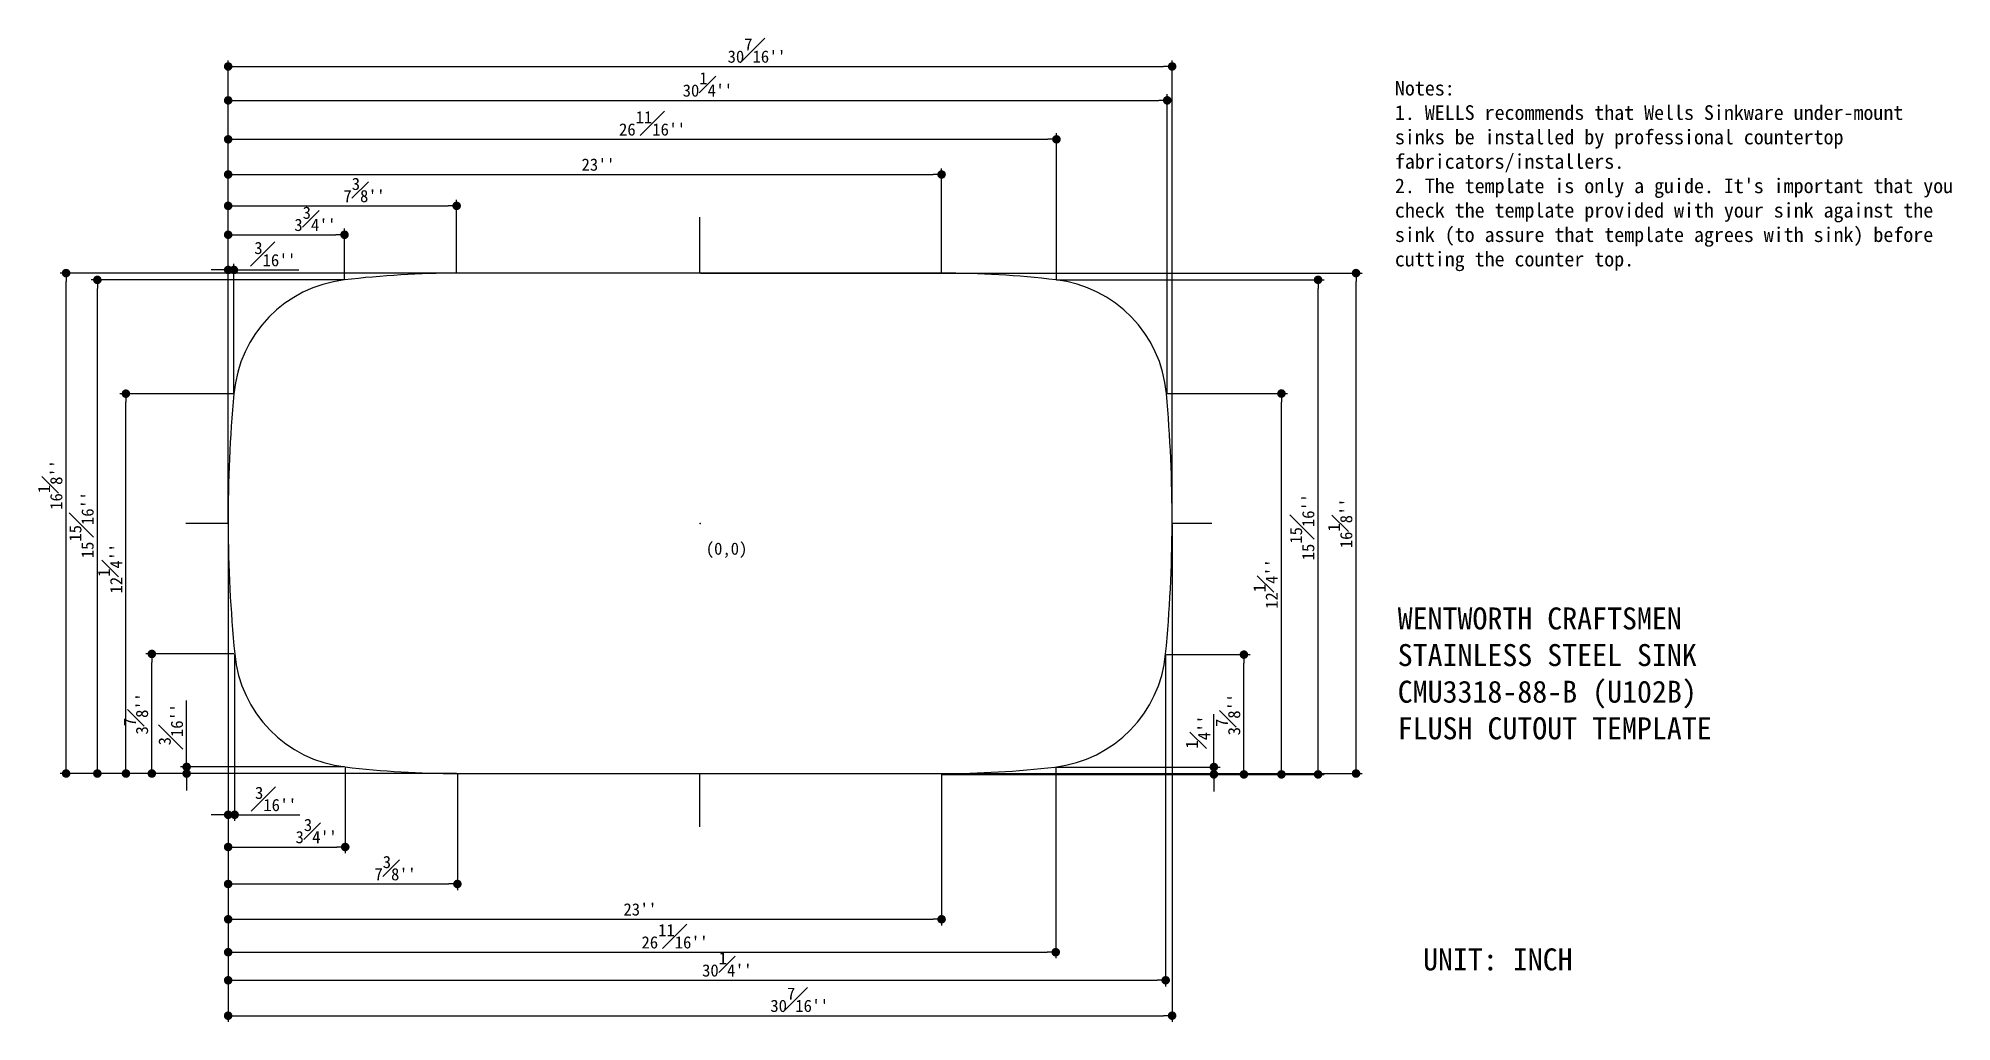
# Model space of a CAD drawing. Extents: x 1248 to 2815, y 1455 to 2261.
import ezdxf

# ---------------------------------------------------------------- set-up
doc = ezdxf.new("R2010")
doc.units = 0
doc.header["$LTSCALE"] = 25.4
doc.layers.get('0').update_dxf_attribs({"color": 5, "linetype": 'CONTINUOUS'})
doc.layers.get('DEFPOINTS').update_dxf_attribs({"linetype": 'CONTINUOUS'})
doc.dimstyles.new('ISO-25', dxfattribs={"dimtxt": 2.5, "dimasz": 2.5, "dimexe": 1.25, "dimexo": 0.625, "dimtad": 1, "dimtxsty": 'STANDARD', "dimcen": 2.5, "dimadec": 0, "dimazin": 0, "dimtfac": 1, "dimtmove": 0, "dimatfit": 3, "dimfxl": 1, "dimarcsym": 0})

# ---------------------------------------------------------------- blocks, each defined once
blk = doc.blocks.new('_Dot')
at = {"color": 0, "linetype": 'ByBlock', "lineweight": -2}
blk.add_line((-0.5, 0), (-1, 0), dxfattribs=at)
at = {"color": 0, "linetype": 'ByBlock', "const_width": 0.5}
blk.add_lwpolyline([(-0.25, 0, 1), (0.25, 0, 1)], format="xyb", close=True, dxfattribs=at)
blk = doc.blocks.new('*D57')
at = {"color": 0, "lineweight": -2}
for p, q in [((1403.9, 1862.7), (1403.9, 1619.9)), ((1409.2, 1756.1), (1409.2, 1619.9)), ((1396.9, 1624.9), (1389.9, 1624.9)), ((1403.9, 1624.9), (1409.2, 1624.9)), ((1416.2, 1624.9), (1462.6, 1624.9))]:
    blk.add_line(p, q, dxfattribs=at)
at = {"layer": 'DEFPOINTS', "color": 0}
for p in [(1403.9, 1863.3), (1409.2, 1756.7), (1409.2, 1624.9)]:
    blk.add_point(p, dxfattribs=at)
at = {"color": 0, "lineweight": -2, "xscale": 7, "yscale": 7, "zscale": 7}
blk.add_blockref('_Dot', (1403.9, 1624.9), dxfattribs=at)
at = {"color": 0, "lineweight": -2, "xscale": 7, "yscale": 7, "zscale": 7, "rotation": 180}
blk.add_blockref('_Dot', (1409.2, 1624.9), dxfattribs=at)
at = {"color": 40, "insert": (1442.9, 1637.9), "char_height": 10, "attachment_point": 5}
blk.add_mtext("{\\H1.000000x;\\S3#16;}''", dxfattribs=at)
blk = doc.blocks.new('*D58')
at = {"color": 0, "lineweight": -2}
for p, q in [((1403.9, 1862.7), (1403.9, 1593.5)), ((1499.8, 1663.5), (1499.8, 1593.5)), ((1410.9, 1598.5), (1492.8, 1598.5))]:
    blk.add_line(p, q, dxfattribs=at)
at = {"layer": 'DEFPOINTS', "color": 0}
for p in [(1403.9, 1863.3), (1499.8, 1664.1), (1499.8, 1598.5)]:
    blk.add_point(p, dxfattribs=at)
at = {"color": 0, "lineweight": -2, "xscale": 7, "yscale": 7, "zscale": 7, "rotation": 180}
blk.add_blockref('_Dot', (1403.9, 1598.5), dxfattribs=at)
at = {"color": 0, "lineweight": -2, "xscale": 7, "yscale": 7, "zscale": 7}
blk.add_blockref('_Dot', (1499.8, 1598.5), dxfattribs=at)
at = {"color": 40, "insert": (1476.1, 1611.5), "char_height": 10, "attachment_point": 5}
blk.add_mtext("3{\\H1.000000x;\\S3#4;}''", dxfattribs=at)
blk = doc.blocks.new('*D61')
at = {"color": 0, "lineweight": -2}
for p, q in [((1403.9, 1862.7), (1403.9, 1534.3)), ((1988.1, 1658), (1988.1, 1534.3)), ((1410.9, 1539.3), (1981.1, 1539.3))]:
    blk.add_line(p, q, dxfattribs=at)
at = {"layer": 'DEFPOINTS', "color": 0}
for p in [(1403.9, 1863.3), (1988.1, 1658.7), (1988.1, 1539.3)]:
    blk.add_point(p, dxfattribs=at)
at = {"color": 0, "lineweight": -2, "xscale": 7, "yscale": 7, "zscale": 7, "rotation": 180}
blk.add_blockref('_Dot', (1403.9, 1539.3), dxfattribs=at)
at = {"color": 0, "lineweight": -2, "xscale": 7, "yscale": 7, "zscale": 7}
blk.add_blockref('_Dot', (1988.1, 1539.3), dxfattribs=at)
at = {"color": 40, "insert": (1741.2, 1547.3), "char_height": 10, "attachment_point": 5}
blk.add_mtext("23''", dxfattribs=at)
blk = doc.blocks.new('*D63')
at = {"color": 0, "lineweight": -2}
for p, q in [((1403.9, 1862.7), (1403.9, 1484.3)), ((2171.6, 1756.1), (2171.6, 1484.3)), ((1410.9, 1489.3), (2164.6, 1489.3))]:
    blk.add_line(p, q, dxfattribs=at)
at = {"layer": 'DEFPOINTS', "color": 0}
for p in [(1403.9, 1863.3), (2171.6, 1756.7), (2171.6, 1489.3)]:
    blk.add_point(p, dxfattribs=at)
at = {"color": 0, "lineweight": -2, "xscale": 7, "yscale": 7, "zscale": 7, "rotation": 180}
blk.add_blockref('_Dot', (1403.9, 1489.3), dxfattribs=at)
at = {"color": 0, "lineweight": -2, "xscale": 7, "yscale": 7, "zscale": 7}
blk.add_blockref('_Dot', (2171.6, 1489.3), dxfattribs=at)
at = {"color": 40, "insert": (1812.4, 1502.3), "char_height": 10, "attachment_point": 5}
blk.add_mtext("30{\\H1.000000x;\\S1#4;}''", dxfattribs=at)
blk = doc.blocks.new('*D64')
at = {"color": 0, "lineweight": -2}
for p, q in [((1403.9, 1862.7), (1403.9, 1455.3)), ((2176.9, 1862.7), (2176.9, 1455.3)), ((1410.9, 1460.3), (2169.9, 1460.3))]:
    blk.add_line(p, q, dxfattribs=at)
at = {"layer": 'DEFPOINTS', "color": 0}
for p in [(1403.9, 1863.3), (2176.9, 1863.3), (2176.9, 1460.3)]:
    blk.add_point(p, dxfattribs=at)
at = {"color": 0, "lineweight": -2, "xscale": 7, "yscale": 7, "zscale": 7, "rotation": 180}
blk.add_blockref('_Dot', (1403.9, 1460.3), dxfattribs=at)
at = {"color": 0, "lineweight": -2, "xscale": 7, "yscale": 7, "zscale": 7}
blk.add_blockref('_Dot', (2176.9, 1460.3), dxfattribs=at)
at = {"color": 40, "insert": (1871.7, 1473.3), "char_height": 10, "attachment_point": 5}
blk.add_mtext("30{\\H1.000000x;\\S7#16;}''", dxfattribs=at)
blk = doc.blocks.new('*D65')
at = {"color": 0, "lineweight": -2}
for p, q in [((1403.9, 1676.8), (1403.9, 1563.2)), ((1591.6, 1658), (1591.6, 1563.2)), ((1410.9, 1568.2), (1584.6, 1568.2))]:
    blk.add_line(p, q, dxfattribs=at)
at = {"layer": 'DEFPOINTS', "color": 0}
for p in [(1403.9, 1677.4), (1591.6, 1658.7), (1591.6, 1568.2)]:
    blk.add_point(p, dxfattribs=at)
at = {"color": 0, "lineweight": -2, "xscale": 7, "yscale": 7, "zscale": 7, "rotation": 180}
blk.add_blockref('_Dot', (1403.9, 1568.2), dxfattribs=at)
at = {"color": 0, "lineweight": -2, "xscale": 7, "yscale": 7, "zscale": 7}
blk.add_blockref('_Dot', (1591.6, 1568.2), dxfattribs=at)
at = {"color": 40, "insert": (1540.7, 1581.2), "char_height": 10, "attachment_point": 5}
blk.add_mtext("7{\\H1.000000x;\\S3#8;}''", dxfattribs=at)
blk = doc.blocks.new('*D66')
at = {"color": 0, "lineweight": -2}
for p, q in [((1369.9, 1671.1), (1369.9, 1718.4)), ((1499.2, 1664.1), (1364.9, 1664.1)), ((1369.9, 1658.7), (1369.9, 1664.1)), ((1591, 1658.7), (1364.9, 1658.7)), ((1369.9, 1651.7), (1369.9, 1644.7))]:
    blk.add_line(p, q, dxfattribs=at)
at = {"layer": 'DEFPOINTS', "color": 0}
for p in [(1369.9, 1664.1), (1499.8, 1664.1), (1591.6, 1658.7)]:
    blk.add_point(p, dxfattribs=at)
at = {"color": 0, "lineweight": -2, "xscale": 7, "yscale": 7, "zscale": 7}
for p, rotation in [((1369.9, 1664.1), 270), ((1369.9, 1658.7), 90)]:
    blk.add_blockref('_Dot', p, dxfattribs=dict(at, rotation=rotation))
at = {"color": 40, "insert": (1356.9, 1698.8), "char_height": 10, "attachment_point": 5, "rotation": 90}
blk.add_mtext("{\\H1.000000x;\\S3#16;}''", dxfattribs=at)
blk = doc.blocks.new('*D67')
at = {"color": 0, "lineweight": -2}
for p, q in [((1408.6, 1756.7), (1336.4, 1756.7)), ((1341.4, 1665.7), (1341.4, 1749.7)), ((1591, 1658.7), (1336.4, 1658.7))]:
    blk.add_line(p, q, dxfattribs=at)
at = {"layer": 'DEFPOINTS', "color": 0}
for p in [(1341.4, 1756.7), (1409.2, 1756.7), (1591.6, 1658.7)]:
    blk.add_point(p, dxfattribs=at)
at = {"color": 0, "lineweight": -2, "xscale": 7, "yscale": 7, "zscale": 7}
for p, rotation in [((1341.4, 1756.7), 90), ((1341.4, 1658.7), 270)]:
    blk.add_blockref('_Dot', p, dxfattribs=dict(at, rotation=rotation))
at = {"color": 40, "insert": (1328.4, 1707.7), "char_height": 10, "attachment_point": 5, "rotation": 90}
blk.add_mtext("3{\\H1.000000x;\\S7#8;}''", dxfattribs=at)
blk = doc.blocks.new('*D70')
at = {"color": 0, "lineweight": -2}
for p, q in [((1408, 1969.9), (1315.2, 1969.9)), ((1320.2, 1665.7), (1320.2, 1962.9)), ((1591, 1658.7), (1315.2, 1658.7))]:
    blk.add_line(p, q, dxfattribs=at)
at = {"layer": 'DEFPOINTS', "color": 0}
for p in [(1320.2, 1969.9), (1408.6, 1969.9), (1591.6, 1658.7)]:
    blk.add_point(p, dxfattribs=at)
at = {"color": 0, "lineweight": -2, "xscale": 7, "yscale": 7, "zscale": 7}
for p, rotation in [((1320.2, 1969.9), 90), ((1320.2, 1658.7), 270)]:
    blk.add_blockref('_Dot', p, dxfattribs=dict(at, rotation=rotation))
at = {"color": 40, "insert": (1307.2, 1826.6), "char_height": 10, "attachment_point": 5, "rotation": 90}
blk.add_mtext("12{\\H1.000000x;\\S1#4;}''", dxfattribs=at)
blk = doc.blocks.new('*D71')
at = {"color": 0, "lineweight": -2}
for p, q in [((1498.5, 2063.1), (1291.8, 2063.1)), ((1296.8, 1665.7), (1296.8, 2056.1)), ((1591, 1658.7), (1291.8, 1658.7))]:
    blk.add_line(p, q, dxfattribs=at)
at = {"layer": 'DEFPOINTS', "color": 0}
for p in [(1296.8, 2063.1), (1499.2, 2063.1), (1591.6, 1658.7)]:
    blk.add_point(p, dxfattribs=at)
at = {"color": 0, "lineweight": -2, "xscale": 7, "yscale": 7, "zscale": 7}
for p, rotation in [((1296.8, 2063.1), 90), ((1296.8, 1658.7), 270)]:
    blk.add_blockref('_Dot', p, dxfattribs=dict(at, rotation=rotation))
at = {"color": 40, "insert": (1283.8, 1862.3), "char_height": 10, "attachment_point": 5, "rotation": 90}
blk.add_mtext("15{\\H1.000000x;\\S15#16;}''", dxfattribs=at)
blk = doc.blocks.new('*D72')
at = {"color": 0, "lineweight": -2}
for p, q in [((1591, 2068.7), (1266.2, 2068.7)), ((1271.2, 1665.7), (1271.2, 2061.7)), ((1591, 1658.7), (1266.2, 1658.7))]:
    blk.add_line(p, q, dxfattribs=at)
at = {"layer": 'DEFPOINTS', "color": 0}
for p in [(1271.2, 2068.7), (1591.6, 2068.7), (1591.6, 1658.7)]:
    blk.add_point(p, dxfattribs=at)
at = {"color": 0, "lineweight": -2, "xscale": 7, "yscale": 7, "zscale": 7}
for p, rotation in [((1271.2, 2068.7), 90), ((1271.2, 1658.7), 270)]:
    blk.add_blockref('_Dot', p, dxfattribs=dict(at, rotation=rotation))
at = {"color": 40, "insert": (1258.2, 1895.2), "char_height": 10, "attachment_point": 5, "rotation": 90}
blk.add_mtext("16{\\H1.000000x;\\S1#8;}''", dxfattribs=at)
blk = doc.blocks.new('*D73')
at = {"color": 0, "lineweight": -2}
for p, q in [((2211.1, 1671), (2211.1, 1707.4)), ((2081.6, 1664), (2216.1, 1664)), ((2211.1, 1658), (2211.1, 1664)), ((1988.7, 1658), (2216.1, 1658)), ((2211.1, 1651), (2211.1, 1644))]:
    blk.add_line(p, q, dxfattribs=at)
at = {"layer": 'DEFPOINTS', "color": 0}
for p in [(2080.9, 1664), (2211.1, 1664), (1988.1, 1658)]:
    blk.add_point(p, dxfattribs=at)
at = {"color": 0, "lineweight": -2, "xscale": 7, "yscale": 7, "zscale": 7}
for p, rotation in [((2211.1, 1664), 270), ((2211.1, 1658), 90)]:
    blk.add_blockref('_Dot', p, dxfattribs=dict(at, rotation=rotation))
at = {"color": 40, "insert": (2198.1, 1692.7), "char_height": 10, "attachment_point": 5, "rotation": 90}
blk.add_mtext("{\\H1.000000x;\\S1#4;}''", dxfattribs=at)
blk = doc.blocks.new('*D74')
at = {"color": 0, "lineweight": -2}
for p, q in [((2172.2, 1756.1), (2240.7, 1756.1)), ((2235.7, 1665), (2235.7, 1749.1)), ((2101.2, 1658), (2240.7, 1658))]:
    blk.add_line(p, q, dxfattribs=at)
at = {"layer": 'DEFPOINTS', "color": 0}
for p in [(2171.6, 1756.1), (2235.7, 1756.1), (2100.6, 1658)]:
    blk.add_point(p, dxfattribs=at)
at = {"color": 0, "lineweight": -2, "xscale": 7, "yscale": 7, "zscale": 7}
for p, rotation in [((2235.7, 1756.1), 90), ((2235.7, 1658), 270)]:
    blk.add_blockref('_Dot', p, dxfattribs=dict(at, rotation=rotation))
at = {"color": 40, "insert": (2222.7, 1707), "char_height": 10, "attachment_point": 5, "rotation": 90}
blk.add_mtext("3{\\H1.000000x;\\S7#8;}''", dxfattribs=at)
blk = doc.blocks.new('*D79')
at = {"color": 0, "lineweight": -2}
for p, q in [((2172.9, 1970), (2271.4, 1970)), ((2266.4, 1665), (2266.4, 1963)), ((2103.1, 1658), (2271.4, 1658))]:
    blk.add_line(p, q, dxfattribs=at)
at = {"layer": 'DEFPOINTS', "color": 0}
for p in [(2172.2, 1970), (2266.4, 1970), (2102.4, 1658)]:
    blk.add_point(p, dxfattribs=at)
at = {"color": 0, "lineweight": -2, "xscale": 7, "yscale": 7, "zscale": 7}
for p, rotation in [((2266.4, 1970), 90), ((2266.4, 1658), 270)]:
    blk.add_blockref('_Dot', p, dxfattribs=dict(at, rotation=rotation))
at = {"color": 40, "insert": (2253.4, 1814), "char_height": 10, "attachment_point": 5, "rotation": 90}
blk.add_mtext("12{\\H1.000000x;\\S1#4;}''", dxfattribs=at)
blk = doc.blocks.new('*D80')
at = {"color": 0, "lineweight": -2}
for p, q in [((2082.2, 2063.2), (2301.4, 2063.2)), ((2296.4, 1665), (2296.4, 2056.2)), ((2103.7, 1658), (2301.4, 1658))]:
    blk.add_line(p, q, dxfattribs=at)
at = {"layer": 'DEFPOINTS', "color": 0}
for p in [(2081.6, 2063.2), (2296.4, 2063.2), (2103.1, 1658)]:
    blk.add_point(p, dxfattribs=at)
at = {"color": 0, "lineweight": -2, "xscale": 7, "yscale": 7, "zscale": 7}
for p, rotation in [((2296.4, 2063.2), 90), ((2296.4, 1658), 270)]:
    blk.add_blockref('_Dot', p, dxfattribs=dict(at, rotation=rotation))
at = {"color": 40, "insert": (2283.4, 1860.6), "char_height": 10, "attachment_point": 5, "rotation": 90}
blk.add_mtext("15{\\H1.000000x;\\S15#16;}''", dxfattribs=at)
blk = doc.blocks.new('*D81')
at = {"color": 0, "lineweight": -2}
for p, q in [((1790.8, 2068.7), (2332.5, 2068.7)), ((2327.5, 1665.7), (2327.5, 2061.7)), ((1790.8, 1658.7), (2332.5, 1658.7))]:
    blk.add_line(p, q, dxfattribs=at)
at = {"layer": 'DEFPOINTS', "color": 0}
for p in [(1790.2, 2068.7), (2327.5, 2068.7), (1790.2, 1658.7)]:
    blk.add_point(p, dxfattribs=at)
at = {"color": 0, "lineweight": -2, "xscale": 7, "yscale": 7, "zscale": 7}
for p, rotation in [((2327.5, 2068.7), 90), ((2327.5, 1658.7), 270)]:
    blk.add_blockref('_Dot', p, dxfattribs=dict(at, rotation=rotation))
at = {"color": 40, "insert": (2314.5, 1863.7), "char_height": 10, "attachment_point": 5, "rotation": 90}
blk.add_mtext("16{\\H1.000000x;\\S1#8;}''", dxfattribs=at)
blk = doc.blocks.new('*D82')
at = {"color": 0, "lineweight": -2}
for p, q in [((1396.9, 2071.3), (1389.9, 2071.3)), ((1403.9, 1864.3), (1403.9, 2076.3)), ((1403.9, 2071.3), (1408.6, 2071.3)), ((1408.6, 1970.5), (1408.6, 2076.3)), ((1415.6, 2071.3), (1461.9, 2071.3))]:
    blk.add_line(p, q, dxfattribs=at)
at = {"layer": 'DEFPOINTS', "color": 0}
for p in [(1408.6, 2071.3), (1408.6, 1969.9), (1403.9, 1863.7)]:
    blk.add_point(p, dxfattribs=at)
at = {"color": 0, "lineweight": -2, "xscale": 7, "yscale": 7, "zscale": 7}
blk.add_blockref('_Dot', (1403.9, 2071.3), dxfattribs=at)
at = {"color": 0, "lineweight": -2, "xscale": 7, "yscale": 7, "zscale": 7, "rotation": 180}
blk.add_blockref('_Dot', (1408.6, 2071.3), dxfattribs=at)
at = {"color": 40, "insert": (1442.3, 2084.3), "char_height": 10, "attachment_point": 5}
blk.add_mtext("{\\H1.000000x;\\S3#16;}''", dxfattribs=at)
blk = doc.blocks.new('*D83')
at = {"color": 0, "lineweight": -2}
for p, q in [((1403.9, 1864.3), (1403.9, 2105.1)), ((1410.9, 2100.1), (1492.2, 2100.1)), ((1499.2, 2063.7), (1499.2, 2105.1))]:
    blk.add_line(p, q, dxfattribs=at)
at = {"layer": 'DEFPOINTS', "color": 0}
for p in [(1499.2, 2100.1), (1499.2, 2063.1), (1403.9, 1863.7)]:
    blk.add_point(p, dxfattribs=at)
at = {"color": 0, "lineweight": -2, "xscale": 7, "yscale": 7, "zscale": 7, "rotation": 180}
blk.add_blockref('_Dot', (1403.9, 2100.1), dxfattribs=at)
at = {"color": 0, "lineweight": -2, "xscale": 7, "yscale": 7, "zscale": 7}
blk.add_blockref('_Dot', (1499.2, 2100.1), dxfattribs=at)
at = {"color": 40, "insert": (1475.1, 2113.1), "char_height": 10, "attachment_point": 5}
blk.add_mtext("3{\\H1.000000x;\\S3#4;}''", dxfattribs=at)
blk = doc.blocks.new('*D84')
at = {"color": 0, "lineweight": -2}
for p, q in [((1403.9, 1864.3), (1403.9, 2128.8)), ((1410.9, 2123.8), (1584, 2123.8)), ((1591, 2069.3), (1591, 2128.8))]:
    blk.add_line(p, q, dxfattribs=at)
at = {"layer": 'DEFPOINTS', "color": 0}
for p in [(1591, 2123.8), (1591, 2068.7), (1403.9, 1863.7)]:
    blk.add_point(p, dxfattribs=at)
at = {"color": 0, "lineweight": -2, "xscale": 7, "yscale": 7, "zscale": 7, "rotation": 180}
blk.add_blockref('_Dot', (1403.9, 2123.8), dxfattribs=at)
at = {"color": 0, "lineweight": -2, "xscale": 7, "yscale": 7, "zscale": 7}
blk.add_blockref('_Dot', (1591, 2123.8), dxfattribs=at)
at = {"color": 40, "insert": (1515.3, 2136.8), "char_height": 10, "attachment_point": 5}
blk.add_mtext("7{\\H1.000000x;\\S3#8;}''", dxfattribs=at)
blk = doc.blocks.new('*D85')
at = {"color": 0, "lineweight": -2}
for p, q in [((1403.9, 1864.3), (1403.9, 2154.5)), ((1410.9, 2149.5), (1981.1, 2149.5)), ((1988.1, 2069.3), (1988.1, 2154.5))]:
    blk.add_line(p, q, dxfattribs=at)
at = {"layer": 'DEFPOINTS', "color": 0}
for p in [(1988.1, 2149.5), (1988.1, 2068.7), (1403.9, 1863.7)]:
    blk.add_point(p, dxfattribs=at)
at = {"color": 0, "lineweight": -2, "xscale": 7, "yscale": 7, "zscale": 7, "rotation": 180}
blk.add_blockref('_Dot', (1403.9, 2149.5), dxfattribs=at)
at = {"color": 0, "lineweight": -2, "xscale": 7, "yscale": 7, "zscale": 7}
blk.add_blockref('_Dot', (1988.1, 2149.5), dxfattribs=at)
at = {"color": 40, "insert": (1706.9, 2157.5), "char_height": 10, "attachment_point": 5}
blk.add_mtext("23''", dxfattribs=at)
blk = doc.blocks.new('*D86')
at = {"color": 0, "lineweight": -2}
for p, q in [((1403.9, 1864.3), (1403.9, 2183.3)), ((1410.9, 2178.3), (2075.2, 2178.3)), ((2082.2, 2063.8), (2082.2, 2183.3))]:
    blk.add_line(p, q, dxfattribs=at)
at = {"layer": 'DEFPOINTS', "color": 0}
for p in [(2082.2, 2178.3), (2082.2, 2063.2), (1403.9, 1863.7)]:
    blk.add_point(p, dxfattribs=at)
at = {"color": 0, "lineweight": -2, "xscale": 7, "yscale": 7, "zscale": 7, "rotation": 180}
blk.add_blockref('_Dot', (1403.9, 2178.3), dxfattribs=at)
at = {"color": 0, "lineweight": -2, "xscale": 7, "yscale": 7, "zscale": 7}
blk.add_blockref('_Dot', (2082.2, 2178.3), dxfattribs=at)
at = {"color": 40, "insert": (1751.2, 2191.3), "char_height": 10, "attachment_point": 5}
blk.add_mtext("26{\\H1.000000x;\\S11#16;}''", dxfattribs=at)
blk = doc.blocks.new('*D87')
at = {"color": 0, "lineweight": -2}
for p, q in [((1403.9, 1864.3), (1403.9, 2215.2)), ((1410.9, 2210.2), (2165.9, 2210.2)), ((2172.9, 1970.6), (2172.9, 2215.2))]:
    blk.add_line(p, q, dxfattribs=at)
at = {"layer": 'DEFPOINTS', "color": 0}
for p in [(2172.9, 2210.2), (2172.9, 1970), (1403.9, 1863.7)]:
    blk.add_point(p, dxfattribs=at)
at = {"color": 0, "lineweight": -2, "xscale": 7, "yscale": 7, "zscale": 7, "rotation": 180}
blk.add_blockref('_Dot', (1403.9, 2210.2), dxfattribs=at)
at = {"color": 0, "lineweight": -2, "xscale": 7, "yscale": 7, "zscale": 7}
blk.add_blockref('_Dot', (2172.9, 2210.2), dxfattribs=at)
at = {"color": 40, "insert": (1796.5, 2223.2), "char_height": 10, "attachment_point": 5}
blk.add_mtext("30{\\H1.000000x;\\S1#4;}''", dxfattribs=at)
blk = doc.blocks.new('*D88')
at = {"color": 0, "lineweight": -2}
for p, q in [((1403.9, 1864.3), (1403.9, 2243)), ((2176.9, 1864.3), (2176.9, 2243)), ((1410.9, 2238), (2169.9, 2238))]:
    blk.add_line(p, q, dxfattribs=at)
at = {"layer": 'DEFPOINTS', "color": 0}
for p in [(2176.9, 2238), (1403.9, 1863.7), (2176.9, 1863.7)]:
    blk.add_point(p, dxfattribs=at)
at = {"color": 0, "lineweight": -2, "xscale": 7, "yscale": 7, "zscale": 7, "rotation": 180}
blk.add_blockref('_Dot', (1403.9, 2238), dxfattribs=at)
at = {"color": 0, "lineweight": -2, "xscale": 7, "yscale": 7, "zscale": 7}
blk.add_blockref('_Dot', (2176.9, 2238), dxfattribs=at)
at = {"color": 40, "insert": (1836.7, 2251), "char_height": 10, "attachment_point": 5}
blk.add_mtext("30{\\H1.000000x;\\S7#16;}''", dxfattribs=at)
blk = doc.blocks.new('*D90')
at = {"color": 0, "lineweight": -2}
for p, q in [((1403.9, 1862), (1403.9, 1507.3)), ((2081.6, 1663.4), (2081.6, 1507.3)), ((1410.9, 1512.3), (2074.6, 1512.3))]:
    blk.add_line(p, q, dxfattribs=at)
at = {"layer": 'DEFPOINTS', "color": 0}
for p in [(1403.9, 1862.7), (2081.6, 1664), (2081.6, 1512.3)]:
    blk.add_point(p, dxfattribs=at)
at = {"color": 0, "lineweight": -2, "xscale": 7, "yscale": 7, "zscale": 7, "rotation": 180}
blk.add_blockref('_Dot', (1403.9, 1512.3), dxfattribs=at)
at = {"color": 0, "lineweight": -2, "xscale": 7, "yscale": 7, "zscale": 7}
blk.add_blockref('_Dot', (2081.6, 1512.3), dxfattribs=at)
at = {"color": 40, "insert": (1769.6, 1525.3), "char_height": 10, "attachment_point": 5}
blk.add_mtext("26{\\H1.000000x;\\S11#16;}''", dxfattribs=at)

msp = doc.modelspace()

# ---------------------------------------------------------------- linework, layer by layer
at = {"color": 1}
for p, q in [((1790.16073, 2068.65729), (1790.16073, 2114.50779)), ((1403.91937, 1863.65729), (1369.14374, 1863.65729)), ((2209.50036, 1863.65729), (2176.90097, 1863.65729)), ((1790.16073, 1615.08334), (1790.16073, 1658.65729))]:
    msp.add_line(p, q, dxfattribs=at)
at = {"color": 7, "lineweight": 30}
for p, q in [((1988.11013, 2068.65729), (1591.61013, 2068.65729)), ((1591.61013, 1658.65729), (1988.11013, 1658.65729))]:
    msp.add_line(p, q, dxfattribs=at)
for centre, radius, start, end in [((1593.77784, 1258.11117), 810.54903, 90.1538, 96.70306), ((1988.11013, 1265.65729), 803, 83.312651, 90), ((1511.19005, 1960.82369), 103, 96.70306, 174.94803), ((2069.62614, 1960.89476), 103, 5.054459, 83.312651), ((2544.85405, 1866.71577), 1140.93878, 174.81150696, 185.53314331), ((1035.93726, 1866.73922), 1140.96787, 354.46440078, 5.19098643), ((1511.77642, 1766.37493), 103, 185.387186, 263.311912), ((2069.03954, 1766.35129), 103, 276.639009, 354.610357), ((1592.52426, 2454.98405), 796.32729, 263.311912, 269.933979), ((1988.11013, 2461.65729), 803, 270, 276.639009)]:
    msp.add_arc(centre, radius, start, end, dxfattribs=at)
at = {"color": 1}
msp.add_point((1790.41017, 1863.65729), dxfattribs=at)

# ---------------------------------------------------------------- texts
at = {"color": 0, "insert": (2359.3223, 2226.20496), "char_height": 6, "width": 460.1274844, "attachment_point": 1}
msp.add_mtext("{\\H2x;\\C4;Notes: \\P1. WELLS recommends that Wells Sinkware under-mount sinks be installed by professional countertop fabricators/installers. \\P2. The template is only a guide. It's important that you check the template provided with your sink against the sink (to assure that template agrees with sink) before cutting the counter top.}", dxfattribs=at)
at = {"insert": (1795.02503, 1847.95215), "char_height": 10, "width": 103.8316878, "attachment_point": 1}
msp.add_mtext('{\\C1;(0,0)}', dxfattribs=at)
at = {"color": 7, "char_height": 18, "attachment_point": 1}
for s, insert, width in [('{\\C3;WENTWORTH CRAFTSMEN \\PSTAINLESS STEEL SINK\\PCMU3318-88-B (U102B) \\PFLUSH CUTOUT TEMPLATE}', (2361.61655, 1794.75042), 426.9093808), ('{\\C3;UNIT: INCH}', (2382.37879, 1515.43265), 170.5090909)]:
    msp.add_mtext(s, dxfattribs=dict(at, insert=insert, width=width))

# ---------------------------------------------------------------- dimensions: what is measured, and where the dimension line sits
at = {"color": 102}
for base, p1, p2, picture, middle in [((2176.90097, 2238.02176), (1403.91937, 1863.65729), (2176.90097, 1863.65729), '*D88', (1836.72566, 2238.02176)), ((2172.85061, 2210.22678), (1403.91937, 1863.65729), (2172.85061, 1969.96932), '*D87', (1796.54292, 2210.22678)), ((2082.24564, 2178.31403), (1403.91937, 1863.65729), (2082.24564, 2063.19399), '*D86', (1751.20855, 2178.31403)), ((1988.11013, 2149.48961), (1403.91937, 1863.65729), (1988.11013, 2068.65729), '*D85', (1706.9045, 2149.48961)), ((1590.98513, 2123.75352), (1403.91937, 1863.65729), (1590.98513, 2068.65729), '*D84', (1515.26375, 2123.75352)), ((1499.1675, 2100.07632), (1403.91937, 1863.65729), (1499.1675, 2063.11962), '*D83', (1475.08101, 2100.07632)), ((1408.59018, 2071.2519), (1403.91937, 1863.65729), (1408.59018, 1969.8938), '*D82', (1442.25684, 2071.2519)), ((1409.23137, 1624.89382), (1403.92043, 1863.28424), (1409.23137, 1756.70471), '*D57', (1442.89804, 1624.89382)), ((2176.89997, 1460.33302), (1403.92043, 1863.28424), (2176.89997, 1863.30798), '*D64', (1871.70221, 1460.33302)), ((1499.7806, 1598.54281), (1403.92043, 1863.28424), (1499.7806, 1664.07586), '*D58', (1476.10063, 1598.54281)), ((1988.11013, 1539.33372), (1403.92043, 1863.28424), (1988.11013, 1658.65729), '*D61', (1741.23925, 1539.33372)), ((2171.58417, 1489.29994), (1403.92043, 1863.28424), (2171.58417, 1756.67667), '*D63', (1812.40086, 1489.29994)), ((2081.57272, 1512.28035), (1403.92043, 1862.65924), (2081.57272, 1664.04198), '*D90', (1769.59253, 1512.28035)), ((1591.60667, 1568.23915), (1403.92043, 1677.42963), (1591.60667, 1658.65729), '*D65', (1540.71599, 1568.23915))]:
    dim = msp.add_linear_dim(base=base, p1=p1, p2=p2, dimstyle='ISO-25', override={"dimtxt": 10, "dimasz": 7, "dimexe": 5, "dimgap": 3, "dimdec": 4, "dimlfac": 0.03937, "dimdsep": 46, "dimlunit": 5, "dimpost": "''", "dimblk1": 'Dot', "dimblk2": 'Dot', "dimsah": 1, "dimclrt": 40, "dimfrac": 1}, dxfattribs=at)
    dim.commit()
    dim.dimension.update_dxf_attribs({"geometry": picture, "text_midpoint": middle, "dimtype": 160})
for base, p2, picture, middle in [((1271.20005, 2068.65729), (1591.61013, 2068.65729), '*D72', (1271.20005, 1895.18677)), ((1296.77789, 2063.11962), (1499.1675, 2063.11962), '*D71', (1296.77789, 1862.32917)), ((1320.16334, 1969.8938), (1408.59018, 1969.8938), '*D70', (1320.16334, 1826.55089)), ((1341.3564, 1756.70471), (1409.23137, 1756.70471), '*D67', (1341.3564, 1707.681)), ((1369.85742, 1664.07586), (1499.7806, 1664.07586), '*D66', (1369.85742, 1698.77132))]:
    dim = msp.add_linear_dim(base=base, p1=(1591.60667, 1658.65729), p2=p2, angle=90, dimstyle='ISO-25', override={"dimtxt": 10, "dimasz": 7, "dimexe": 5, "dimgap": 3, "dimdec": 4, "dimlfac": 0.03937, "dimdsep": 46, "dimlunit": 5, "dimpost": "''", "dimblk1": 'Dot', "dimblk2": 'Dot', "dimsah": 1, "dimclrt": 40, "dimfrac": 1}, dxfattribs=at)
    dim.commit()
    dim.dimension.update_dxf_attribs({"geometry": picture, "text_midpoint": middle, "dimtype": 160})
for base, p1, p2, picture, middle in [((2327.49164, 2068.65729), (1790.16073, 1658.65729), (1790.16073, 2068.65729), '*D81', (2314.49164, 1863.65729)), ((2296.43179, 2063.19399), (2103.06239, 1658.03229), (2081.62064, 2063.19399), '*D80', (2283.43179, 1860.61314)), ((2266.40726, 1969.96932), (2102.43739, 1658.03229), (2172.22561, 1969.96932), '*D79', (2253.40726, 1814.00081)), ((2235.67702, 1756.05167), (2100.56239, 1658.03229), (2171.58417, 1756.05167), '*D74', (2222.67702, 1707.04198)), ((2211.13965, 1664.04198), (1988.11013, 1658.03229), (2080.94772, 1664.04198), '*D73', (2198.13965, 1692.70865))]:
    dim = msp.add_linear_dim(base=base, p1=p1, p2=p2, angle=90, dimstyle='ISO-25', override={"dimtxt": 10, "dimasz": 7, "dimexe": 5, "dimgap": 3, "dimdec": 4, "dimlfac": 0.03937, "dimdsep": 46, "dimlunit": 5, "dimpost": "''", "dimblk1": 'Dot', "dimblk2": 'Dot', "dimsah": 1, "dimclrt": 40, "dimfrac": 1}, dxfattribs=at)
    dim.commit()
    dim.dimension.update_dxf_attribs({"geometry": picture, "text_midpoint": middle})

doc.saveas('drawing.dxf')
